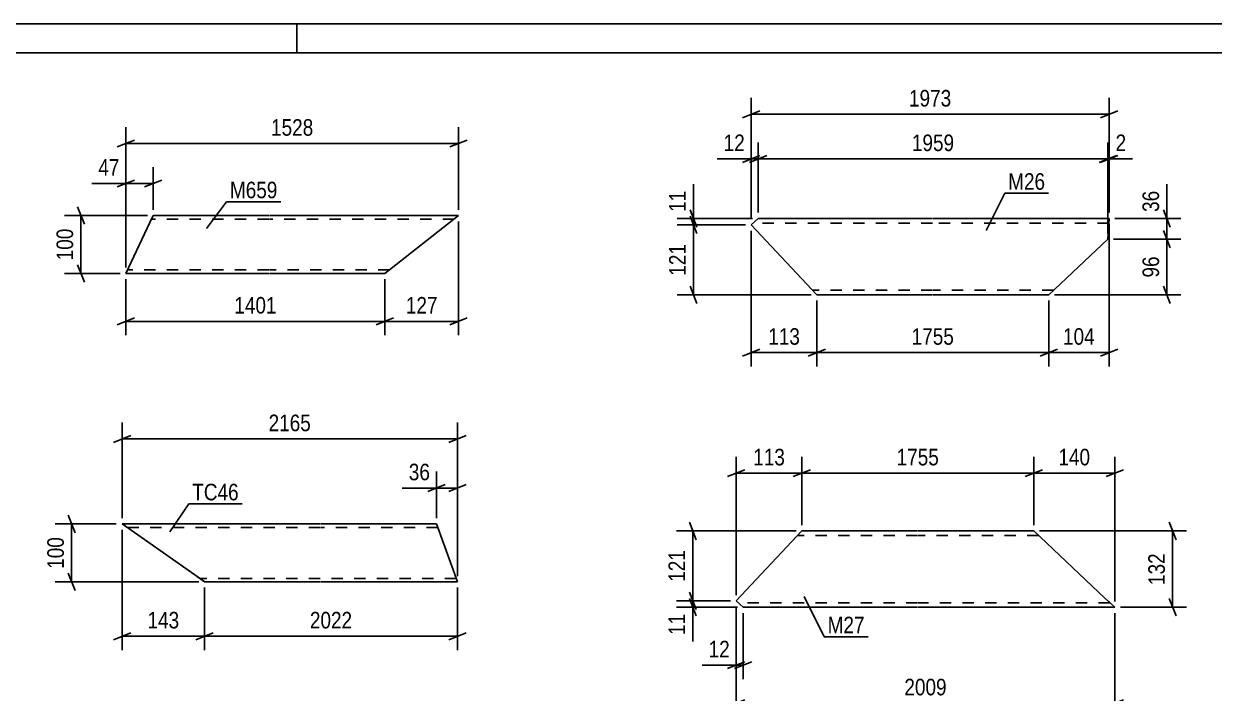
# Model space of a CAD drawing. Header units: millimetres. Extents: x 0 to 594, y 0 to 420.
# Drawn here: x 126.8 to 332.7, y 304.2 to 420 of the extents above; entities that cross this region are included whole.
import ezdxf

# ---------------------------------------------------------------- set-up
doc = ezdxf.new("R2010")
doc.units = ezdxf.units.MM
doc.linetypes.add('DXK_LINE_DOT2', pattern=[3.9198, 1.9599, -1.9599])
doc.styles.add('Arial Narrow', font='ARIALN.TTF', dxfattribs={"height": 0.2})

# ---------------------------------------------------------------- blocks, each defined once
blk = doc.blocks.new('Unknown-389636869-1131')
at = {"color": 5, "linetype": 'Continuous'}
for p, q in [((594, 420), (0, 420)), ((174, 415), (174, 420)), ((589, 415), (5, 415))]:
    blk.add_line(p, q, dxfattribs=at)
blk = doc.blocks.new('Part-389636869-4658 - 4655')
at = {"color": 2, "linetype": 'Continuous'}
for p, q in [((156.34, 324.7), (143.77, 333.5)), ((178.05, 333.5), (143.77, 333.5)), ((198.15, 333.5), (178.15, 333.5)), ((201.79, 323.5), (198.15, 333.5)), ((156.34, 324.7), (158.05, 323.5)), ((158.05, 323.5), (178.05, 323.5)), ((178.15, 323.5), (201.79, 323.5))]:
    blk.add_line(p, q, dxfattribs=at)
at = {"color": 7, "linetype": 'DXK_LINE_DOT2'}
for p, q in [((178.05, 332.9), (144.63, 332.9)), ((198.37, 332.9), (178.15, 332.9)), ((157.92, 323.59), (156.34, 324.7)), ((178.05, 324.1), (157.19, 324.1)), ((201.57, 324.1), (178.15, 324.1))]:
    blk.add_line(p, q, dxfattribs=at)
blk = doc.blocks.new('Part-389636869-2331 - 2314')
at = {"color": 2, "linetype": 'Continuous'}
for p, q in [((250.01, 320.22), (261.36, 332.29)), ((281.36, 332.29), (261.36, 332.29)), ((301.46, 332.29), (281.46, 332.29)), ((301.46, 332.29), (313.79, 320.69)), ((251.21, 319.09), (250.01, 320.22)), ((315.49, 319.09), (313.79, 320.69)), ((281.36, 319.09), (251.21, 319.09)), ((315.49, 319.09), (281.46, 319.09))]:
    blk.add_line(p, q, dxfattribs=at)
at = {"color": 7, "linetype": 'DXK_LINE_DOT2'}
for p, q in [((281.36, 331.49), (260.6, 331.49)), ((302.31, 331.49), (281.46, 331.49)), ((281.36, 319.89), (250.36, 319.89)), ((314.64, 319.89), (281.46, 319.89)), ((314.12, 320.38), (314.39, 320.12)), ((314.39, 320.12), (314.44, 320.08)), ((314.44, 320.08), (314.58, 319.95)), ((314.58, 319.95), (314.64, 319.89))]:
    blk.add_line(p, q, dxfattribs=at)
blk = doc.blocks.new('Part-389636869-2468 - 2452')
at = {"color": 2, "linetype": 'Continuous'}
for p, q in [((253.81, 386.35), (252.61, 385.22)), ((263.96, 373.15), (252.61, 385.22)), ((283.96, 386.35), (253.81, 386.35)), ((314.49, 386.35), (284.06, 386.35)), ((314.49, 386.35), (314.27, 382.75)), ((314.27, 382.75), (304.06, 373.15)), ((283.96, 373.15), (263.96, 373.15)), ((304.06, 373.15), (284.06, 373.15))]:
    blk.add_line(p, q, dxfattribs=at)
at = {"color": 7, "linetype": 'DXK_LINE_DOT2'}
for p, q in [((283.96, 385.55), (252.96, 385.55)), ((314.44, 385.55), (284.06, 385.55)), ((314.49, 386.35), (314.43, 385.36)), ((283.96, 373.95), (263.21, 373.95)), ((304.91, 373.95), (284.06, 373.95))]:
    blk.add_line(p, q, dxfattribs=at)
blk = doc.blocks.new('Part-389636869-6115 - 6109')
at = {"color": 2, "linetype": 'Continuous'}
for p, q in [((148.58, 385.64), (144.44, 376.84)), ((148.58, 385.64), (149.15, 386.84)), ((169.15, 386.84), (149.15, 386.84)), ((201.96, 386.84), (169.25, 386.84)), ((189.25, 376.84), (201.96, 386.84)), ((169.15, 376.84), (144.44, 376.84)), ((189.25, 376.84), (169.25, 376.84))]:
    blk.add_line(p, q, dxfattribs=at)
at = {"color": 7, "linetype": 'DXK_LINE_DOT2'}
for p, q in [((169.15, 386.24), (148.87, 386.24)), ((149.15, 386.84), (148.98, 386.49)), ((201.2, 386.24), (169.25, 386.24)), ((169.15, 377.44), (144.72, 377.44)), ((190.01, 377.44), (169.25, 377.44))]:
    blk.add_line(p, q, dxfattribs=at)
blk = doc.blocks.new('StraightDimension-389636869-28270 - 4655')
at = {"color": 7, "linetype": 'Continuous'}
for p, q in [((143.77, 334.5), (143.77, 351.05)), ((201.79, 324.5), (201.79, 351.05)), ((145.27, 348.8), (142.27, 347.6)), ((143.77, 348.2), (201.79, 348.2)), ((200.29, 347.6), (203.29, 348.8))]:
    blk.add_line(p, q, dxfattribs=at)
at = {"color": 0}
blk.add_wipeout([(177.04, 348.95), (177.04, 353.15), (168.52, 353.15), (168.52, 348.95)], dxfattribs=at)
at = {"color": 3, "style": 'Arial Narrow'}
blk.add_text('2165', height=2.863, dxfattribs=at).set_placement((169.12, 349.55))
blk = doc.blocks.new('StraightDimension-389636869-16089 - 4655')
at = {"color": 7, "linetype": 'Continuous'}
for p, q in [((143.77, 332.5), (143.77, 311.69)), ((158.05, 322.5), (158.05, 311.69)), ((145.27, 314.69), (142.27, 313.49)), ((143.77, 314.09), (158.05, 314.09)), ((156.55, 313.49), (159.55, 314.69))]:
    blk.add_line(p, q, dxfattribs=at)
at = {"color": 0}
blk.add_wipeout([(154.25, 314.84), (154.25, 319.04), (147.57, 319.04), (147.57, 314.84)], dxfattribs=at)
at = {"color": 3, "style": 'Arial Narrow'}
blk.add_text('143', height=2.863, dxfattribs=at).set_placement((148.17, 315.44))
blk = doc.blocks.new('StraightDimension-389636869-4723 - 4655')
at = {"color": 7, "linetype": 'Continuous'}
for p, q in [((134.45, 335), (135.65, 332)), ((142.77, 333.5), (132.2, 333.5)), ((135.05, 323.5), (135.05, 333.5)), ((157.05, 323.5), (132.2, 323.5)), ((135.65, 322), (134.45, 325))]:
    blk.add_line(p, q, dxfattribs=at)
at = {"color": 0}
blk.add_wipeout([(134.3, 331.84), (130.1, 331.84), (130.1, 325.15), (134.3, 325.15)], dxfattribs=at)
at = {"color": 3, "style": 'Arial Narrow'}
blk.add_text('100', height=2.863, rotation=90.0002, dxfattribs=at).set_placement((133.7, 325.75))
blk = doc.blocks.new('StraightDimension-389636869-16088 - 4655')
at = {"color": 7, "linetype": 'Continuous'}
for p, q in [((158.05, 322.5), (158.05, 311.69)), ((201.79, 322.5), (201.79, 311.69)), ((159.55, 314.69), (156.55, 313.49)), ((158.05, 314.09), (201.79, 314.09)), ((200.29, 313.49), (203.29, 314.69))]:
    blk.add_line(p, q, dxfattribs=at)
at = {"color": 0}
blk.add_wipeout([(184.18, 314.84), (184.18, 319.04), (175.66, 319.04), (175.66, 314.84)], dxfattribs=at)
at = {"color": 3, "style": 'Arial Narrow'}
blk.add_text('2022', height=2.863, dxfattribs=at).set_placement((176.26, 315.44))
blk = doc.blocks.new('StraightDimension-389636869-16132 - 4655')
at = {"color": 7, "linetype": 'Continuous'}
for p, q in [((198.15, 334.5), (198.15, 342.56)), ((201.79, 324.5), (201.79, 342.56)), ((196.65, 339.11), (199.65, 340.31)), ((203.29, 340.31), (200.29, 339.11)), ((198.15, 339.71), (201.79, 339.71))]:
    blk.add_line(p, q, dxfattribs=at)
at = {"color": 0}
blk.add_wipeout([(197.63, 340.46), (197.63, 344.66), (192.77, 344.66), (192.77, 340.46)], dxfattribs=at)
at = {"color": 7, "linetype": 'Continuous'}
blk.add_line((198.15, 339.71), (192.24, 339.71), dxfattribs=at)
blk.add_line((198.15, 339.71), (192.24, 339.71), dxfattribs=at)
at = {"color": 3, "style": 'Arial Narrow'}
blk.add_text('36', height=2.863, dxfattribs=at).set_placement((193.37, 341.06))
blk = doc.blocks.new('StraightDimension-389636869-2375 - 2314')
at = {"color": 7, "linetype": 'Continuous'}
for p, q in [((241.9, 321.72), (243.1, 318.72)), ((249.01, 320.22), (239.65, 320.22)), ((243.1, 317.59), (241.9, 320.59)), ((242.5, 319.09), (242.5, 320.22)), ((250.21, 319.09), (239.65, 319.09))]:
    blk.add_line(p, q, dxfattribs=at)
at = {"color": 0}
blk.add_wipeout([(241.75, 318.56), (237.55, 318.56), (237.55, 313.71), (241.75, 313.71)], dxfattribs=at)
at = {"color": 7, "linetype": 'Continuous'}
blk.add_line((242.5, 319.09), (242.5, 313.18), dxfattribs=at)
blk.add_line((242.5, 319.09), (242.5, 313.18), dxfattribs=at)
at = {"color": 3, "style": 'Arial Narrow'}
blk.add_text('11', height=2.863, rotation=90.0002, dxfattribs=at).set_placement((241.15, 314.31))
blk = doc.blocks.new('StraightDimension-389636869-2359 - 2314')
at = {"color": 7, "linetype": 'Continuous'}
for p, q in [((241.9, 333.79), (243.1, 330.79)), ((260.36, 332.29), (239.65, 332.29)), ((242.5, 320.22), (242.5, 332.29)), ((243.1, 318.72), (241.9, 321.72)), ((249.01, 320.22), (239.65, 320.22))]:
    blk.add_line(p, q, dxfattribs=at)
at = {"color": 0}
blk.add_wipeout([(241.75, 329.6), (237.55, 329.6), (237.55, 322.91), (241.75, 322.91)], dxfattribs=at)
at = {"color": 3, "style": 'Arial Narrow'}
blk.add_text('121', height=2.863, rotation=90.0002, dxfattribs=at).set_placement((241.15, 323.51))
blk = doc.blocks.new('StraightDimension-389636869-2406 - 2314')
at = {"color": 7, "linetype": 'Continuous'}
for p, q in [((250.01, 321.22), (250.01, 345.14)), ((261.36, 333.29), (261.36, 345.14)), ((248.51, 341.69), (251.51, 342.89)), ((250.01, 342.29), (261.36, 342.29)), ((262.86, 342.89), (259.86, 341.69))]:
    blk.add_line(p, q, dxfattribs=at)
at = {"color": 0}
blk.add_wipeout([(259.02, 343.04), (259.02, 347.24), (252.34, 347.24), (252.34, 343.04)], dxfattribs=at)
at = {"color": 3, "style": 'Arial Narrow'}
blk.add_text('113', height=2.863, dxfattribs=at).set_placement((252.94, 343.64))
blk = doc.blocks.new('StraightDimension-389636869-2334 - 2314')
at = {"color": 7, "linetype": 'Continuous'}
for p, q in [((250.01, 319.22), (250.01, 300.12)), ((315.49, 318.09), (315.49, 300.12)), ((251.51, 303.12), (248.51, 301.92)), ((313.99, 301.92), (316.99, 303.12)), ((250.01, 302.52), (315.49, 302.52))]:
    blk.add_line(p, q, dxfattribs=at)
at = {"color": 0}
blk.add_wipeout([(287.01, 303.27), (287.01, 307.47), (278.49, 307.47), (278.49, 303.27)], dxfattribs=at)
at = {"color": 3, "style": 'Arial Narrow'}
blk.add_text('2009', height=2.863, dxfattribs=at).set_placement((279.09, 303.87))
blk = doc.blocks.new('StraightDimension-389636869-2345 - 2314')
at = {"color": 7, "linetype": 'Continuous'}
for p, q in [((250.01, 319.22), (250.01, 306.69)), ((251.21, 318.09), (251.21, 306.69)), ((248.51, 308.49), (251.51, 309.69)), ((252.71, 309.69), (249.71, 308.49)), ((250.01, 309.09), (251.21, 309.09))]:
    blk.add_line(p, q, dxfattribs=at)
at = {"color": 0}
blk.add_wipeout([(249.48, 309.84), (249.48, 314.04), (244.63, 314.04), (244.63, 309.84)], dxfattribs=at)
at = {"color": 7, "linetype": 'Continuous'}
blk.add_line((250.01, 309.09), (244.1, 309.09), dxfattribs=at)
blk.add_line((250.01, 309.09), (244.1, 309.09), dxfattribs=at)
at = {"color": 3, "style": 'Arial Narrow'}
blk.add_text('12', height=2.863, dxfattribs=at).set_placement((245.23, 310.44))
blk = doc.blocks.new('StraightDimension-389636869-2392 - 2314')
at = {"color": 7, "linetype": 'Continuous'}
for p, q in [((326.09, 330.79), (324.89, 333.79)), ((302.46, 332.29), (327.89, 332.29)), ((325.49, 319.09), (325.49, 332.29)), ((324.89, 320.59), (326.09, 317.59)), ((316.49, 319.09), (327.89, 319.09))]:
    blk.add_line(p, q, dxfattribs=at)
at = {"color": 0}
blk.add_wipeout([(324.74, 329.03), (320.54, 329.03), (320.54, 322.35), (324.74, 322.35)], dxfattribs=at)
at = {"color": 3, "style": 'Arial Narrow'}
blk.add_text('132', height=2.863, rotation=90.0002, dxfattribs=at).set_placement((324.14, 322.95))
blk = doc.blocks.new('StraightDimension-389636869-2419 - 2314')
at = {"color": 7, "linetype": 'Continuous'}
for p, q in [((261.36, 333.29), (261.36, 345.14)), ((301.46, 333.29), (301.46, 345.14)), ((262.86, 342.89), (259.86, 341.69)), ((261.36, 342.29), (301.46, 342.29)), ((299.96, 341.69), (302.96, 342.89))]:
    blk.add_line(p, q, dxfattribs=at)
at = {"color": 0}
blk.add_wipeout([(285.66, 343.04), (285.66, 347.24), (277.15, 347.24), (277.15, 343.04)], dxfattribs=at)
at = {"color": 3, "style": 'Arial Narrow'}
blk.add_text('1755', height=2.863, dxfattribs=at).set_placement((277.75, 343.64))
blk = doc.blocks.new('StraightDimension-389636869-2435 - 2314')
at = {"color": 7, "linetype": 'Continuous'}
for p, q in [((301.46, 333.29), (301.46, 345.14)), ((315.49, 320.09), (315.49, 345.14)), ((302.96, 342.89), (299.96, 341.69)), ((301.46, 342.29), (315.49, 342.29)), ((313.99, 341.69), (316.99, 342.89))]:
    blk.add_line(p, q, dxfattribs=at)
at = {"color": 0}
blk.add_wipeout([(311.82, 343.04), (311.82, 347.24), (305.13, 347.24), (305.13, 343.04)], dxfattribs=at)
at = {"color": 3, "style": 'Arial Narrow'}
blk.add_text('140', height=2.863, dxfattribs=at).set_placement((305.73, 343.64))
blk = doc.blocks.new('StraightDimension-389636869-2488 - 2452')
at = {"color": 7, "linetype": 'Continuous'}
for p, q in [((263.96, 372.15), (263.96, 360.75)), ((304.06, 372.15), (304.06, 360.75)), ((265.46, 363.75), (262.46, 362.55)), ((263.96, 363.15), (304.06, 363.15)), ((302.56, 362.55), (305.56, 363.75))]:
    blk.add_line(p, q, dxfattribs=at)
at = {"color": 0}
blk.add_wipeout([(288.27, 363.9), (288.27, 368.1), (279.75, 368.1), (279.75, 363.9)], dxfattribs=at)
at = {"color": 3, "style": 'Arial Narrow'}
blk.add_text('1755', height=2.863, dxfattribs=at).set_placement((280.35, 364.5))
blk = doc.blocks.new('StraightDimension-389636869-2552 - 2452')
at = {"color": 7, "linetype": 'Continuous'}
for p, q in [((251.61, 385.22), (239.76, 385.22)), ((242.01, 386.72), (243.21, 383.72)), ((242.61, 373.15), (242.61, 385.22)), ((262.96, 373.15), (239.76, 373.15)), ((243.21, 371.65), (242.01, 374.65))]:
    blk.add_line(p, q, dxfattribs=at)
at = {"color": 0}
blk.add_wipeout([(241.86, 382.52), (237.66, 382.52), (237.66, 375.84), (241.86, 375.84)], dxfattribs=at)
at = {"color": 3, "style": 'Arial Narrow'}
blk.add_text('121', height=2.863, rotation=90.0002, dxfattribs=at).set_placement((241.26, 376.44))
blk = doc.blocks.new('StraightDimension-389636869-2508 - 2452')
at = {"color": 7, "linetype": 'Continuous'}
for p, q in [((314.49, 385.35), (314.49, 360.75)), ((304.06, 372.15), (304.06, 360.75)), ((302.56, 362.55), (305.56, 363.75)), ((304.06, 363.15), (314.49, 363.15)), ((315.99, 363.75), (312.99, 362.55))]:
    blk.add_line(p, q, dxfattribs=at)
at = {"color": 0}
blk.add_wipeout([(312.62, 363.9), (312.62, 368.1), (305.93, 368.1), (305.93, 363.9)], dxfattribs=at)
at = {"color": 3, "style": 'Arial Narrow'}
blk.add_text('104', height=2.863, dxfattribs=at).set_placement((306.53, 364.5))
blk = doc.blocks.new('StraightDimension-389636869-2471 - 2452')
at = {"color": 7, "linetype": 'Continuous'}
for p, q in [((252.61, 384.22), (252.61, 360.75)), ((263.96, 372.15), (263.96, 360.75)), ((251.11, 362.55), (254.11, 363.75)), ((252.61, 363.15), (263.96, 363.15)), ((265.46, 363.75), (262.46, 362.55))]:
    blk.add_line(p, q, dxfattribs=at)
at = {"color": 0}
blk.add_wipeout([(261.63, 363.9), (261.63, 368.1), (254.94, 368.1), (254.94, 363.9)], dxfattribs=at)
at = {"color": 3, "style": 'Arial Narrow'}
blk.add_text('113', height=2.863, dxfattribs=at).set_placement((255.54, 364.5))
blk = doc.blocks.new('StraightDimension-389636869-2535 - 2452')
at = {"color": 7, "linetype": 'Continuous'}
for p, q in [((323.89, 384.25), (325.09, 381.25)), ((315.27, 382.75), (326.89, 382.75)), ((324.49, 373.15), (324.49, 382.75)), ((305.06, 373.15), (326.89, 373.15)), ((325.09, 371.65), (323.89, 374.65))]:
    blk.add_line(p, q, dxfattribs=at)
at = {"color": 0}
blk.add_wipeout([(323.74, 380.38), (319.54, 380.38), (319.54, 375.52), (323.74, 375.52)], dxfattribs=at)
at = {"color": 3, "style": 'Arial Narrow'}
blk.add_text('96', height=2.863, rotation=90.0002, dxfattribs=at).set_placement((323.14, 376.12))
blk = doc.blocks.new('StraightDimension-389636869-2522 - 2452')
at = {"color": 7, "linetype": 'Continuous'}
for p, q in [((323.89, 387.85), (325.09, 384.85)), ((315.49, 386.35), (326.89, 386.35)), ((324.49, 382.75), (324.49, 386.35)), ((325.09, 381.25), (323.89, 384.25)), ((315.27, 382.75), (326.89, 382.75))]:
    blk.add_line(p, q, dxfattribs=at)
at = {"color": 0}
blk.add_wipeout([(323.74, 391.73), (319.54, 391.73), (319.54, 386.87), (323.74, 386.87)], dxfattribs=at)
at = {"color": 7, "linetype": 'Continuous'}
blk.add_line((324.49, 386.35), (324.49, 392.25), dxfattribs=at)
blk.add_line((324.49, 386.35), (324.49, 392.25), dxfattribs=at)
at = {"color": 3, "style": 'Arial Narrow'}
blk.add_text('36', height=2.863, rotation=90.0002, dxfattribs=at).set_placement((323.14, 387.47))
blk = doc.blocks.new('StraightDimension-389636869-2576 - 2452')
at = {"color": 7, "linetype": 'Continuous'}
for p, q in [((242.01, 387.85), (243.21, 384.85)), ((252.81, 386.35), (239.76, 386.35)), ((251.61, 385.22), (239.76, 385.22)), ((243.21, 383.72), (242.01, 386.72)), ((242.61, 385.22), (242.61, 386.35))]:
    blk.add_line(p, q, dxfattribs=at)
at = {"color": 0}
blk.add_wipeout([(241.86, 391.73), (237.66, 391.73), (237.66, 386.87), (241.86, 386.87)], dxfattribs=at)
at = {"color": 7, "linetype": 'Continuous'}
blk.add_line((242.61, 386.35), (242.61, 392.25), dxfattribs=at)
blk.add_line((242.61, 386.35), (242.61, 392.25), dxfattribs=at)
at = {"color": 3, "style": 'Arial Narrow'}
blk.add_text('11', height=2.863, rotation=90.0002, dxfattribs=at).set_placement((241.26, 387.47))
blk = doc.blocks.new('StraightDimension-389636869-2597 - 2452')
at = {"color": 7, "linetype": 'Continuous'}
for p, q in [((314.27, 383.75), (314.27, 399.49)), ((314.49, 387.35), (314.49, 399.49)), ((312.77, 396.04), (315.77, 397.24)), ((315.99, 397.24), (312.99, 396.04)), ((314.27, 396.64), (314.49, 396.64))]:
    blk.add_line(p, q, dxfattribs=at)
at = {"color": 0}
blk.add_wipeout([(318.04, 397.39), (318.04, 401.59), (315.02, 401.59), (315.02, 397.39)], dxfattribs=at)
at = {"color": 7, "linetype": 'Continuous'}
blk.add_line((314.49, 396.64), (318.57, 396.64), dxfattribs=at)
blk.add_line((314.49, 396.64), (318.57, 396.64), dxfattribs=at)
at = {"color": 3, "style": 'Arial Narrow'}
blk.add_text('2', height=2.86, dxfattribs=at).set_placement((315.62, 397.99))
blk = doc.blocks.new('StraightDimension-389636869-2607 - 2452')
at = {"color": 7, "linetype": 'Continuous'}
for p, q in [((253.81, 387.35), (253.81, 399.49)), ((314.27, 383.75), (314.27, 399.49)), ((255.31, 397.24), (252.31, 396.04)), ((253.81, 396.64), (314.27, 396.64)), ((312.77, 396.04), (315.77, 397.24))]:
    blk.add_line(p, q, dxfattribs=at)
at = {"color": 0}
blk.add_wipeout([(288.3, 397.39), (288.3, 401.59), (279.79, 401.59), (279.79, 397.39)], dxfattribs=at)
at = {"color": 3, "style": 'Arial Narrow'}
blk.add_text('1959', height=2.863, dxfattribs=at).set_placement((280.39, 397.99))
blk = doc.blocks.new('StraightDimension-389636869-2620 - 2452')
at = {"color": 7, "linetype": 'Continuous'}
for p, q in [((252.61, 386.22), (252.61, 399.49)), ((253.81, 387.35), (253.81, 399.49)), ((251.11, 396.04), (254.11, 397.24)), ((255.31, 397.24), (252.31, 396.04)), ((252.61, 396.64), (253.81, 396.64))]:
    blk.add_line(p, q, dxfattribs=at)
at = {"color": 0}
blk.add_wipeout([(252.08, 397.39), (252.08, 401.59), (247.23, 401.59), (247.23, 397.39)], dxfattribs=at)
at = {"color": 7, "linetype": 'Continuous'}
blk.add_line((252.61, 396.64), (246.7, 396.64), dxfattribs=at)
blk.add_line((252.61, 396.64), (246.7, 396.64), dxfattribs=at)
at = {"color": 3, "style": 'Arial Narrow'}
blk.add_text('12', height=2.863, dxfattribs=at).set_placement((247.83, 397.99))
blk = doc.blocks.new('StraightDimension-389636869-2634 - 2452')
at = {"color": 7, "linetype": 'Continuous'}
for p, q in [((252.61, 386.22), (252.61, 407.2)), ((314.49, 387.35), (314.49, 407.2)), ((254.11, 404.95), (251.11, 403.75)), ((252.61, 404.35), (314.49, 404.35)), ((312.99, 403.75), (315.99, 404.95))]:
    blk.add_line(p, q, dxfattribs=at)
at = {"color": 0}
blk.add_wipeout([(287.81, 405.1), (287.81, 409.3), (279.29, 409.3), (279.29, 405.1)], dxfattribs=at)
at = {"color": 3, "style": 'Arial Narrow'}
blk.add_text('1973', height=2.863, dxfattribs=at).set_placement((279.89, 405.7))
blk = doc.blocks.new('StraightDimension-389636869-28259 - 6109')
at = {"color": 7, "linetype": 'Continuous'}
for p, q in [((144.44, 377.84), (144.44, 402.15)), ((201.96, 387.84), (201.96, 402.15)), ((145.94, 399.9), (142.94, 398.7)), ((200.46, 398.7), (203.46, 399.9)), ((144.44, 399.3), (201.96, 399.3))]:
    blk.add_line(p, q, dxfattribs=at)
at = {"color": 0}
blk.add_wipeout([(177.46, 400.05), (177.46, 404.25), (168.94, 404.25), (168.94, 400.05)], dxfattribs=at)
at = {"color": 3, "style": 'Arial Narrow'}
blk.add_text('1528', height=2.863, dxfattribs=at).set_placement((169.54, 400.65))
blk = doc.blocks.new('StraightDimension-389636869-16204 - 6109')
at = {"color": 7, "linetype": 'Continuous'}
for p, q in [((144.44, 377.84), (144.44, 395.23)), ((149.15, 387.84), (149.15, 395.23)), ((142.94, 391.78), (145.94, 392.98)), ((144.44, 392.38), (149.15, 392.38)), ((150.65, 392.98), (147.65, 391.78))]:
    blk.add_line(p, q, dxfattribs=at)
at = {"color": 0}
blk.add_wipeout([(143.91, 393.13), (143.91, 397.33), (139.06, 397.33), (139.06, 393.13)], dxfattribs=at)
at = {"color": 7, "linetype": 'Continuous'}
blk.add_line((144.44, 392.38), (138.53, 392.38), dxfattribs=at)
blk.add_line((144.44, 392.38), (138.53, 392.38), dxfattribs=at)
at = {"color": 3, "style": 'Arial Narrow'}
blk.add_text('47', height=2.863, dxfattribs=at).set_placement((139.66, 393.73))
blk = doc.blocks.new('StraightDimension-389636869-16179 - 6109')
at = {"color": 7, "linetype": 'Continuous'}
for p, q in [((144.44, 375.84), (144.44, 366.14)), ((189.25, 375.84), (189.25, 366.14)), ((145.94, 369.14), (142.94, 367.94)), ((187.75, 367.94), (190.75, 369.14)), ((144.44, 368.54), (189.25, 368.54))]:
    blk.add_line(p, q, dxfattribs=at)
at = {"color": 0}
blk.add_wipeout([(171.1, 369.29), (171.1, 373.49), (162.59, 373.49), (162.59, 369.29)], dxfattribs=at)
at = {"color": 3, "style": 'Arial Narrow'}
blk.add_text('1401', height=2.863, dxfattribs=at).set_placement((163.19, 369.89))
blk = doc.blocks.new('StraightDimension-389636869-6133 - 6109')
at = {"color": 7, "linetype": 'Continuous'}
for p, q in [((136.05, 388.34), (137.25, 385.34)), ((148.15, 386.84), (133.8, 386.84)), ((136.65, 376.84), (136.65, 386.84)), ((143.44, 376.84), (133.8, 376.84)), ((137.25, 375.34), (136.05, 378.34))]:
    blk.add_line(p, q, dxfattribs=at)
at = {"color": 0}
blk.add_wipeout([(135.9, 385.18), (131.7, 385.18), (131.7, 378.5), (135.9, 378.5)], dxfattribs=at)
at = {"color": 3, "style": 'Arial Narrow'}
blk.add_text('100', height=2.863, rotation=90.0002, dxfattribs=at).set_placement((135.3, 379.1))
blk = doc.blocks.new('StraightDimension-389636869-16178 - 6109')
at = {"color": 7, "linetype": 'Continuous'}
for p, q in [((201.96, 385.84), (201.96, 366.14)), ((189.25, 375.84), (189.25, 366.14)), ((190.75, 369.14), (187.75, 367.94)), ((200.46, 367.94), (203.46, 369.14)), ((189.25, 368.54), (201.96, 368.54))]:
    blk.add_line(p, q, dxfattribs=at)
at = {"color": 0}
blk.add_wipeout([(198.95, 369.29), (198.95, 373.49), (192.26, 373.49), (192.26, 369.29)], dxfattribs=at)
at = {"color": 3, "style": 'Arial Narrow'}
blk.add_text('127', height=2.863, dxfattribs=at).set_placement((192.86, 369.89))
blk = doc.blocks.new('Mark-389636869-12178 - 4655')
at = {"color": 0}
blk.add_wipeout([(163.94, 337.59), (163.94, 340.59), (155.91, 340.59), (155.91, 337.59)], dxfattribs=at)
blk.add_wipeout([(163.94, 337.59), (163.94, 340.59), (155.91, 340.59), (155.91, 337.59)], dxfattribs=at)
at = {"color": 30, "linetype": 'Continuous'}
for p, q in [((152.05, 332.12), (155.31, 336.99)), ((155.31, 336.99), (164.54, 336.99))]:
    blk.add_line(p, q, dxfattribs=at)
at = {"color": 3, "style": 'Arial Narrow'}
blk.add_text('TC46', height=2.863, dxfattribs=at).set_placement((155.91, 337.59))
blk = doc.blocks.new('Mark-389636869-2327 - 2314')
at = {"color": 0}
blk.add_wipeout([(272.21, 314.6), (272.21, 317.6), (265.81, 317.6), (265.81, 314.6)], dxfattribs=at)
blk.add_wipeout([(272.21, 314.6), (272.21, 317.6), (265.81, 317.6), (265.81, 314.6)], dxfattribs=at)
at = {"color": 30, "linetype": 'Continuous'}
for p, q in [((261.76, 320.97), (265.21, 314)), ((265.21, 314), (272.81, 314))]:
    blk.add_line(p, q, dxfattribs=at)
at = {"color": 3, "style": 'Arial Narrow'}
blk.add_text('M27', height=2.863, dxfattribs=at).set_placement((265.81, 314.6))
blk = doc.blocks.new('Mark-389636869-2464 - 2452')
at = {"color": 0}
blk.add_wipeout([(303.44, 391.3), (303.44, 394.3), (297.04, 394.3), (297.04, 391.3)], dxfattribs=at)
blk.add_wipeout([(303.44, 391.3), (303.44, 394.3), (297.04, 394.3), (297.04, 391.3)], dxfattribs=at)
at = {"color": 30, "linetype": 'Continuous'}
for p, q in [((293.25, 384.28), (296.44, 390.7)), ((296.44, 390.7), (304.04, 390.7))]:
    blk.add_line(p, q, dxfattribs=at)
at = {"color": 3, "style": 'Arial Narrow'}
blk.add_text('M26', height=2.863, dxfattribs=at).set_placement((297.04, 391.3))
blk = doc.blocks.new('Mark-389636869-6111 - 6109')
at = {"color": 0}
blk.add_wipeout([(170.65, 389.83), (170.65, 392.83), (162.43, 392.83), (162.43, 389.83)], dxfattribs=at)
blk.add_wipeout([(170.65, 389.83), (170.65, 392.83), (162.43, 392.83), (162.43, 389.83)], dxfattribs=at)
at = {"color": 30, "linetype": 'Continuous'}
for p, q in [((158.4, 384.61), (161.83, 389.23)), ((161.83, 389.23), (171.25, 389.23))]:
    blk.add_line(p, q, dxfattribs=at)
at = {"color": 3, "style": 'Arial Narrow'}
blk.add_text('M659', height=2.863, dxfattribs=at).set_placement((162.43, 389.83))

msp = doc.modelspace()

# ---------------------------------------------------------------- block references
for name in ['Unknown-389636869-1131', 'Part-389636869-6115 - 6109', 'Part-389636869-2468 - 2452', 'Part-389636869-4658 - 4655', 'Part-389636869-2331 - 2314']:
    msp.add_blockref(name, (0, 0))

# ---------------------------------------------------------------- next in the draw order: block references
for name in ['StraightDimension-389636869-28259 - 6109', 'StraightDimension-389636869-16179 - 6109', 'StraightDimension-389636869-2488 - 2452', 'StraightDimension-389636869-28270 - 4655', 'StraightDimension-389636869-2375 - 2314']:
    msp.add_blockref(name, (0, 0))

# ---------------------------------------------------------------- next in the draw order: block references
for name in ['StraightDimension-389636869-16204 - 6109', 'Mark-389636869-6111 - 6109', 'StraightDimension-389636869-16178 - 6109', 'StraightDimension-389636869-2552 - 2452', 'StraightDimension-389636869-2508 - 2452', 'StraightDimension-389636869-16132 - 4655', 'StraightDimension-389636869-2359 - 2314', 'StraightDimension-389636869-16089 - 4655']:
    msp.add_blockref(name, (0, 0))

# ---------------------------------------------------------------- next in the draw order: block references
for name in ['StraightDimension-389636869-6133 - 6109', 'StraightDimension-389636869-2471 - 2452', 'StraightDimension-389636869-2535 - 2452', 'StraightDimension-389636869-2406 - 2314', 'StraightDimension-389636869-4723 - 4655', 'StraightDimension-389636869-2334 - 2314']:
    msp.add_blockref(name, (0, 0))

# ---------------------------------------------------------------- next in the draw order: block references
for name in ['StraightDimension-389636869-2576 - 2452', 'StraightDimension-389636869-2522 - 2452', 'Mark-389636869-12178 - 4655', 'StraightDimension-389636869-2392 - 2314', 'StraightDimension-389636869-16088 - 4655', 'StraightDimension-389636869-2345 - 2314', 'Mark-389636869-2327 - 2314']:
    msp.add_blockref(name, (0, 0))

# ---------------------------------------------------------------- next in the draw order: block references
for name in ['StraightDimension-389636869-2597 - 2452', 'StraightDimension-389636869-2419 - 2314']:
    msp.add_blockref(name, (0, 0))

# ---------------------------------------------------------------- next in the draw order: block references
for name in ['StraightDimension-389636869-2607 - 2452', 'StraightDimension-389636869-2435 - 2314']:
    msp.add_blockref(name, (0, 0))

# ---------------------------------------------------------------- next in the draw order: block references
msp.add_blockref('StraightDimension-389636869-2620 - 2452', (0, 0))

# ---------------------------------------------------------------- next in the draw order: block references
msp.add_blockref('StraightDimension-389636869-2634 - 2452', (0, 0))

# ---------------------------------------------------------------- next in the draw order: block references
msp.add_blockref('Mark-389636869-2464 - 2452', (0, 0))

doc.saveas('drawing.dxf')
